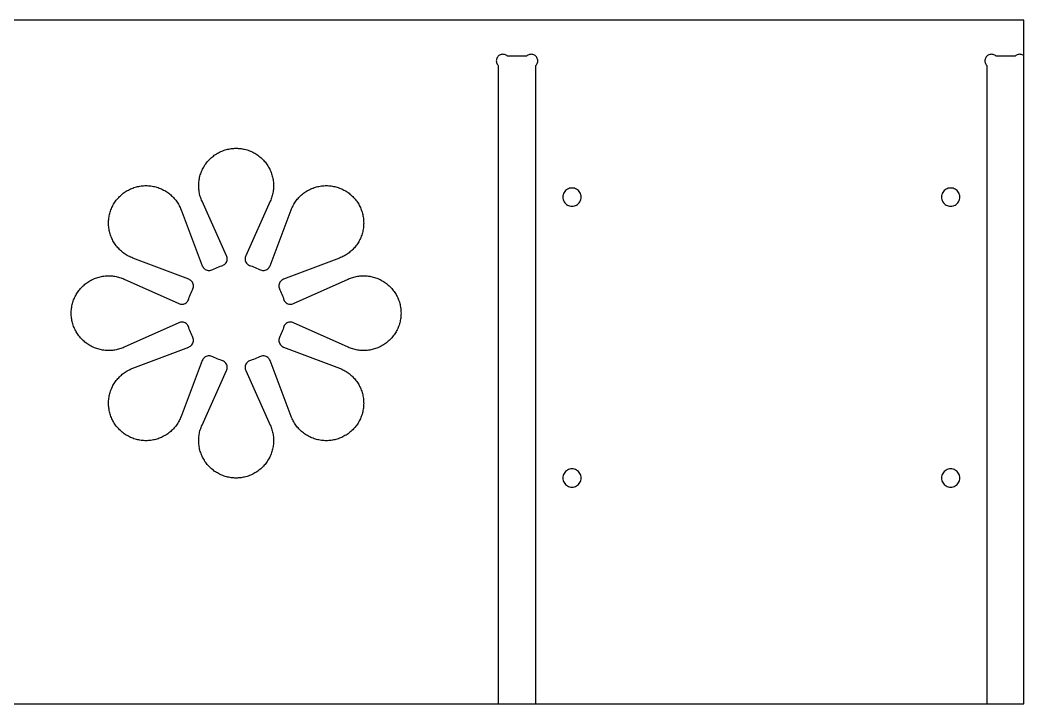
# Model space of a CAD drawing. Header units: inches. Extents: x 0 to 45.2, y -1.9 to 14.
# Drawn here: x 24.7 to 45.25, y 0 to 14 of the extents above; entities that cross this region are included whole.
import ezdxf

# ---------------------------------------------------------------- set-up
doc = ezdxf.new("R2010")
doc.units = ezdxf.units.IN
doc.header["$MEASUREMENT"] = 0
for name, color, linetype in [('CUT_INSIDE', 5, 'Continuous'), ('CUT_OUTSIDE', 1, 'Continuous'), ('POCKET_0.375', 4, 'Continuous'), ('POCKET_0.500', 4, 'Continuous')]:
    doc.layers.add(name, color=color, linetype=linetype)

msp = doc.modelspace()

# ---------------------------------------------------------------- linework, layer by layer
at = {"layer": 'CUT_INSIDE'}
msp.add_lwpolyline([(29.89, 5.341), (29.887, 5.316), (29.885, 5.291), (29.881, 5.267), (29.876, 5.242), (29.871, 5.217), (29.865, 5.193), (29.858, 5.169), (29.85, 5.145), (29.842, 5.122), (29.833, 5.098), (29.823, 5.075), (29.812, 5.052), (29.801, 5.03), (29.788, 5.008), (29.776, 4.987), (29.762, 4.966), (29.748, 4.945), (29.733, 4.925), (29.717, 4.905), (29.701, 4.886), (29.684, 4.868), (29.667, 4.85), (29.649, 4.832), (29.63, 4.815), (29.611, 4.799), (29.591, 4.783), (29.571, 4.768), (29.551, 4.754), (29.529, 4.741), (29.508, 4.728), (29.486, 4.716), (29.464, 4.704), (29.441, 4.693), (29.418, 4.683), (29.395, 4.674), (29.371, 4.666), (29.347, 4.658), (29.323, 4.651), (29.299, 4.645), (29.274, 4.64), (29.25, 4.635), (29.225, 4.632), (29.2, 4.629), (29.175, 4.627), (29.15, 4.625), (29.125, 4.625), (29.1, 4.625), (29.075, 4.627), (29.05, 4.629), (29.025, 4.632), (29, 4.635), (28.975, 4.64), (28.951, 4.645), (28.926, 4.651), (28.902, 4.658), (28.878, 4.666), (28.855, 4.674), (28.831, 4.683), (28.808, 4.693), (28.786, 4.704), (28.763, 4.716), (28.741, 4.728), (28.72, 4.741), (28.699, 4.754), (28.678, 4.768), (28.658, 4.783), (28.638, 4.799), (28.619, 4.815), (28.601, 4.832), (28.583, 4.85), (28.565, 4.868), (28.548, 4.886), (28.532, 4.905), (28.517, 4.925), (28.502, 4.945), (28.487, 4.966), (28.474, 4.987), (28.461, 5.008), (28.449, 5.03), (28.437, 5.052), (28.427, 5.075), (28.417, 5.098), (28.407, 5.122), (28.399, 5.145), (28.391, 5.169), (28.384, 5.193), (28.378, 5.217), (28.373, 5.242), (28.368, 5.267), (28.365, 5.291), (28.362, 5.316), (28.36, 5.341), (28.359, 5.366), (28.358, 5.392), (28.359, 5.417), (28.36, 5.442), (28.362, 5.467), (28.365, 5.492), (28.368, 5.516), (28.373, 5.541), (28.378, 5.566), (28.384, 5.59), (28.391, 5.614), (28.399, 5.638), (28.407, 5.661), (28.417, 5.685), (28.427, 5.709), (28.929, 6.824), (28.936, 6.842), (28.94, 6.862), (28.942, 6.881), (28.941, 6.901), (28.938, 6.921), (28.932, 6.94), (28.924, 6.957), (28.913, 6.974), (28.9, 6.989), (28.886, 7.003), (28.869, 7.014), (28.852, 7.023), (28.833, 7.03), (28.831, 7.03), (28.799, 7.041), (28.768, 7.052), (28.737, 7.064), (28.707, 7.077), (28.677, 7.091), (28.647, 7.106), (28.645, 7.108), (28.627, 7.116), (28.608, 7.122), (28.588, 7.126), (28.569, 7.127), (28.549, 7.125), (28.53, 7.121), (28.511, 7.114), (28.494, 7.105), (28.477, 7.093), (28.463, 7.08), (28.45, 7.065), (28.44, 7.048), (28.432, 7.03), (27.998, 5.887), (27.988, 5.862), (27.978, 5.839), (27.968, 5.817), (27.956, 5.794), (27.944, 5.772), (27.931, 5.751), (27.917, 5.73), (27.903, 5.709), (27.888, 5.689), (27.873, 5.669), (27.856, 5.65), (27.84, 5.632), (27.822, 5.614), (27.804, 5.596), (27.786, 5.579), (27.766, 5.563), (27.747, 5.547), (27.727, 5.532), (27.706, 5.518), (27.685, 5.505), (27.663, 5.492), (27.641, 5.48), (27.619, 5.468), (27.597, 5.457), (27.573, 5.447), (27.55, 5.438), (27.527, 5.43), (27.503, 5.422), (27.479, 5.415), (27.454, 5.409), (27.43, 5.404), (27.405, 5.399), (27.38, 5.396), (27.355, 5.393), (27.33, 5.391), (27.305, 5.389), (27.28, 5.389), (27.255, 5.389), (27.23, 5.391), (27.205, 5.393), (27.18, 5.396), (27.155, 5.399), (27.131, 5.404), (27.106, 5.409), (27.082, 5.415), (27.058, 5.422), (27.034, 5.43), (27.01, 5.438), (26.987, 5.447), (26.964, 5.457), (26.941, 5.468), (26.919, 5.48), (26.897, 5.492), (26.875, 5.505), (26.854, 5.518), (26.834, 5.532), (26.814, 5.547), (26.794, 5.563), (26.775, 5.579), (26.756, 5.596), (26.738, 5.614), (26.721, 5.632), (26.704, 5.65), (26.688, 5.669), (26.672, 5.689), (26.657, 5.709), (26.643, 5.73), (26.629, 5.751), (26.616, 5.772), (26.604, 5.794), (26.593, 5.817), (26.582, 5.839), (26.572, 5.862), (26.563, 5.886), (26.554, 5.909), (26.547, 5.933), (26.54, 5.957), (26.534, 5.981), (26.528, 6.006), (26.524, 6.031), (26.52, 6.055), (26.517, 6.08), (26.515, 6.105), (26.514, 6.13), (26.514, 6.156), (26.514, 6.181), (26.515, 6.206), (26.517, 6.231), (26.52, 6.256), (26.524, 6.28), (26.528, 6.305), (26.534, 6.33), (26.54, 6.354), (26.547, 6.378), (26.554, 6.402), (26.563, 6.426), (26.572, 6.449), (26.582, 6.472), (26.593, 6.495), (26.604, 6.517), (26.616, 6.539), (26.629, 6.56), (26.643, 6.581), (26.657, 6.602), (26.672, 6.622), (26.688, 6.642), (26.704, 6.661), (26.721, 6.679), (26.738, 6.697), (26.756, 6.715), (26.775, 6.732), (26.794, 6.748), (26.814, 6.764), (26.834, 6.779), (26.854, 6.793), (26.875, 6.806), (26.897, 6.819), (26.919, 6.831), (26.941, 6.843), (26.964, 6.854), (26.987, 6.864), (27.012, 6.873), (28.154, 7.307), (28.172, 7.315), (28.189, 7.326), (28.204, 7.338), (28.218, 7.353), (28.229, 7.369), (28.238, 7.386), (28.245, 7.405), (28.25, 7.424), (28.251, 7.444), (28.25, 7.464), (28.247, 7.483), (28.241, 7.502), (28.232, 7.52), (28.231, 7.522), (28.216, 7.552), (28.202, 7.582), (28.189, 7.612), (28.176, 7.643), (28.165, 7.674), (28.155, 7.706), (28.154, 7.708), (28.148, 7.727), (28.139, 7.745), (28.127, 7.761), (28.114, 7.775), (28.099, 7.788), (28.082, 7.799), (28.064, 7.807), (28.045, 7.813), (28.026, 7.816), (28.006, 7.817), (27.986, 7.815), (27.967, 7.811), (27.949, 7.804), (26.834, 7.302), (26.809, 7.292), (26.786, 7.283), (26.763, 7.274), (26.739, 7.267), (26.715, 7.26), (26.69, 7.254), (26.666, 7.248), (26.641, 7.244), (26.616, 7.24), (26.591, 7.237), (26.566, 7.235), (26.541, 7.234), (26.516, 7.234), (26.491, 7.234), (26.466, 7.235), (26.441, 7.237), (26.416, 7.24), (26.391, 7.244), (26.367, 7.248), (26.342, 7.254), (26.318, 7.26), (26.294, 7.267), (26.27, 7.274), (26.246, 7.283), (26.223, 7.292), (26.2, 7.302), (26.177, 7.313), (26.155, 7.324), (26.133, 7.336), (26.111, 7.349), (26.09, 7.363), (26.07, 7.377), (26.05, 7.392), (26.03, 7.408), (26.011, 7.424), (25.992, 7.441), (25.974, 7.458), (25.957, 7.476), (25.94, 7.495), (25.924, 7.514), (25.908, 7.533), (25.893, 7.554), (25.879, 7.574), (25.865, 7.595), (25.852, 7.617), (25.84, 7.639), (25.829, 7.661), (25.818, 7.684), (25.808, 7.707), (25.799, 7.73), (25.79, 7.754), (25.783, 7.778), (25.776, 7.802), (25.77, 7.826), (25.764, 7.85), (25.76, 7.875), (25.756, 7.9), (25.753, 7.925), (25.751, 7.95), (25.75, 7.975), (25.75, 8), (25.75, 8.025), (25.751, 8.05), (25.753, 8.075), (25.756, 8.1), (25.76, 8.125), (25.764, 8.15), (25.77, 8.174), (25.776, 8.198), (25.783, 8.222), (25.79, 8.246), (25.799, 8.27), (25.808, 8.293), (25.818, 8.316), (25.829, 8.339), (25.84, 8.361), (25.852, 8.383), (25.865, 8.405), (25.879, 8.426), (25.893, 8.446), (25.908, 8.467), (25.924, 8.486), (25.94, 8.505), (25.957, 8.524), (25.974, 8.542), (25.992, 8.559), (26.011, 8.576), (26.03, 8.592), (26.05, 8.608), (26.07, 8.623), (26.09, 8.637), (26.111, 8.651), (26.133, 8.664), (26.155, 8.676), (26.177, 8.687), (26.2, 8.698), (26.223, 8.708), (26.246, 8.717), (26.27, 8.726), (26.294, 8.733), (26.318, 8.74), (26.342, 8.746), (26.367, 8.752), (26.391, 8.756), (26.416, 8.76), (26.441, 8.763), (26.466, 8.765), (26.491, 8.766), (26.516, 8.766), (26.541, 8.766), (26.566, 8.765), (26.591, 8.763), (26.616, 8.76), (26.641, 8.756), (26.666, 8.752), (26.69, 8.746), (26.715, 8.74), (26.739, 8.733), (26.763, 8.726), (26.786, 8.717), (26.809, 8.708), (26.834, 8.698), (27.949, 8.196), (27.967, 8.189), (27.986, 8.185), (28.006, 8.183), (28.026, 8.184), (28.045, 8.187), (28.064, 8.193), (28.082, 8.201), (28.099, 8.212), (28.114, 8.225), (28.127, 8.239), (28.139, 8.255), (28.148, 8.273), (28.154, 8.292), (28.155, 8.294), (28.165, 8.326), (28.176, 8.357), (28.189, 8.388), (28.202, 8.418), (28.216, 8.448), (28.231, 8.478), (28.232, 8.48), (28.241, 8.498), (28.247, 8.517), (28.25, 8.536), (28.251, 8.556), (28.25, 8.576), (28.245, 8.595), (28.238, 8.614), (28.229, 8.631), (28.218, 8.647), (28.204, 8.662), (28.189, 8.674), (28.172, 8.685), (28.154, 8.693), (27.012, 9.127), (26.987, 9.136), (26.964, 9.146), (26.941, 9.157), (26.919, 9.169), (26.897, 9.181), (26.875, 9.194), (26.854, 9.207), (26.834, 9.221), (26.814, 9.236), (26.794, 9.252), (26.775, 9.268), (26.756, 9.285), (26.738, 9.303), (26.721, 9.321), (26.704, 9.339), (26.688, 9.358), (26.672, 9.378), (26.657, 9.398), (26.643, 9.419), (26.629, 9.44), (26.616, 9.461), (26.604, 9.483), (26.593, 9.505), (26.582, 9.528), (26.572, 9.551), (26.563, 9.574), (26.554, 9.598), (26.547, 9.622), (26.54, 9.646), (26.534, 9.67), (26.528, 9.695), (26.524, 9.72), (26.52, 9.744), (26.517, 9.769), (26.515, 9.794), (26.514, 9.819), (26.514, 9.844), (26.514, 9.87), (26.515, 9.895), (26.517, 9.92), (26.52, 9.945), (26.524, 9.969), (26.528, 9.994), (26.534, 10.019), (26.54, 10.043), (26.547, 10.067), (26.554, 10.091), (26.563, 10.114), (26.572, 10.138), (26.582, 10.161), (26.593, 10.183), (26.604, 10.206), (26.616, 10.228), (26.629, 10.249), (26.643, 10.27), (26.657, 10.291), (26.672, 10.311), (26.688, 10.331), (26.704, 10.35), (26.721, 10.368), (26.738, 10.386), (26.756, 10.404), (26.775, 10.421), (26.794, 10.437), (26.814, 10.453), (26.834, 10.468), (26.854, 10.482), (26.875, 10.495), (26.897, 10.508), (26.919, 10.52), (26.941, 10.532), (26.964, 10.543), (26.987, 10.553), (27.01, 10.562), (27.034, 10.57), (27.058, 10.578), (27.082, 10.585), (27.106, 10.591), (27.131, 10.596), (27.155, 10.601), (27.18, 10.604), (27.205, 10.607), (27.23, 10.609), (27.255, 10.611), (27.28, 10.611), (27.305, 10.611), (27.33, 10.609), (27.355, 10.607), (27.38, 10.604), (27.405, 10.601), (27.43, 10.596), (27.454, 10.591), (27.479, 10.585), (27.503, 10.578), (27.527, 10.57), (27.55, 10.562), (27.573, 10.553), (27.597, 10.543), (27.619, 10.532), (27.641, 10.52), (27.663, 10.508), (27.685, 10.495), (27.706, 10.482), (27.727, 10.468), (27.747, 10.453), (27.766, 10.437), (27.786, 10.421), (27.804, 10.404), (27.822, 10.386), (27.84, 10.368), (27.856, 10.35), (27.873, 10.331), (27.888, 10.311), (27.903, 10.291), (27.917, 10.27), (27.931, 10.249), (27.944, 10.228), (27.956, 10.206), (27.968, 10.183), (27.978, 10.161), (27.988, 10.138), (27.998, 10.113), (28.432, 8.97), (28.44, 8.952), (28.45, 8.935), (28.463, 8.92), (28.477, 8.907), (28.494, 8.895), (28.511, 8.886), (28.53, 8.879), (28.549, 8.875), (28.569, 8.873), (28.588, 8.874), (28.608, 8.878), (28.627, 8.884), (28.645, 8.892), (28.647, 8.894), (28.677, 8.909), (28.707, 8.923), (28.737, 8.936), (28.768, 8.948), (28.799, 8.959), (28.831, 8.97), (28.833, 8.97), (28.852, 8.977), (28.869, 8.986), (28.886, 8.997), (28.9, 9.011), (28.913, 9.026), (28.924, 9.043), (28.932, 9.06), (28.938, 9.079), (28.941, 9.099), (28.942, 9.119), (28.94, 9.138), (28.936, 9.158), (28.929, 9.176), (28.427, 10.291), (28.417, 10.315), (28.407, 10.339), (28.399, 10.362), (28.391, 10.386), (28.384, 10.41), (28.378, 10.434), (28.373, 10.459), (28.368, 10.484), (28.365, 10.508), (28.362, 10.533), (28.36, 10.558), (28.359, 10.583), (28.358, 10.608), (28.359, 10.634), (28.36, 10.659), (28.362, 10.684), (28.365, 10.709), (28.368, 10.733), (28.373, 10.758), (28.378, 10.783), (28.384, 10.807), (28.391, 10.831), (28.399, 10.855), (28.407, 10.878), (28.417, 10.902), (28.427, 10.925), (28.437, 10.948), (28.449, 10.97), (28.461, 10.992), (28.474, 11.013), (28.487, 11.034), (28.502, 11.055), (28.517, 11.075), (28.532, 11.095), (28.548, 11.114), (28.565, 11.132), (28.583, 11.15), (28.601, 11.168), (28.619, 11.185), (28.638, 11.201), (28.658, 11.217), (28.678, 11.232), (28.699, 11.246), (28.72, 11.259), (28.741, 11.272), (28.763, 11.284), (28.786, 11.296), (28.808, 11.307), (28.831, 11.317), (28.855, 11.326), (28.878, 11.334), (28.902, 11.342), (28.926, 11.349), (28.951, 11.355), (28.975, 11.36), (29, 11.365), (29.025, 11.368), (29.05, 11.371), (29.075, 11.373), (29.1, 11.375), (29.125, 11.375), (29.15, 11.375), (29.175, 11.373), (29.2, 11.371), (29.225, 11.368), (29.25, 11.365), (29.274, 11.36), (29.299, 11.355), (29.323, 11.349), (29.347, 11.342), (29.371, 11.334), (29.395, 11.326), (29.418, 11.317), (29.441, 11.307), (29.464, 11.296), (29.486, 11.284), (29.508, 11.272), (29.529, 11.259), (29.551, 11.246), (29.571, 11.232), (29.591, 11.217), (29.611, 11.201), (29.63, 11.185), (29.649, 11.168), (29.667, 11.15), (29.684, 11.132), (29.701, 11.114), (29.717, 11.095), (29.733, 11.075), (29.748, 11.055), (29.762, 11.034), (29.776, 11.013), (29.788, 10.992), (29.801, 10.97), (29.812, 10.948), (29.823, 10.925), (29.833, 10.902), (29.842, 10.878), (29.85, 10.855), (29.858, 10.831), (29.865, 10.807), (29.871, 10.783), (29.876, 10.758), (29.881, 10.733), (29.885, 10.709), (29.887, 10.684), (29.89, 10.659), (29.891, 10.634), (29.891, 10.608), (29.891, 10.583), (29.89, 10.558), (29.887, 10.533), (29.885, 10.508), (29.881, 10.484), (29.876, 10.459), (29.871, 10.434), (29.865, 10.41), (29.858, 10.386), (29.85, 10.362), (29.842, 10.339), (29.833, 10.315), (29.822, 10.291), (29.321, 9.176), (29.314, 9.158), (29.309, 9.138), (29.307, 9.119), (29.308, 9.099), (29.312, 9.079), (29.317, 9.06), (29.326, 9.043), (29.336, 9.026), (29.349, 9.011), (29.364, 8.997), (29.38, 8.986), (29.398, 8.977), (29.416, 8.97), (29.419, 8.97), (29.45, 8.959), (29.482, 8.948), (29.512, 8.936), (29.543, 8.923), (29.573, 8.909), (29.602, 8.894), (29.605, 8.892), (29.623, 8.884), (29.641, 8.878), (29.661, 8.874), (29.681, 8.873), (29.7, 8.875), (29.72, 8.879), (29.738, 8.886), (29.756, 8.895), (29.772, 8.907), (29.786, 8.92), (29.799, 8.935), (29.81, 8.952), (29.818, 8.97), (30.251, 10.113), (30.261, 10.138), (30.271, 10.161), (30.282, 10.183), (30.293, 10.206), (30.305, 10.228), (30.318, 10.249), (30.332, 10.27), (30.346, 10.291), (30.361, 10.311), (30.377, 10.331), (30.393, 10.35), (30.41, 10.368), (30.427, 10.386), (30.445, 10.404), (30.464, 10.421), (30.483, 10.437), (30.503, 10.453), (30.523, 10.468), (30.543, 10.482), (30.564, 10.495), (30.586, 10.508), (30.608, 10.52), (30.63, 10.532), (30.653, 10.543), (30.676, 10.553), (30.699, 10.562), (30.723, 10.57), (30.747, 10.578), (30.771, 10.585), (30.795, 10.591), (30.82, 10.596), (30.844, 10.601), (30.869, 10.604), (30.894, 10.607), (30.919, 10.609), (30.944, 10.611), (30.969, 10.611), (30.994, 10.611), (31.019, 10.609), (31.044, 10.607), (31.069, 10.604), (31.094, 10.601), (31.119, 10.596), (31.143, 10.591), (31.168, 10.585), (31.192, 10.578), (31.216, 10.57), (31.239, 10.562), (31.262, 10.553), (31.285, 10.543), (31.308, 10.532), (31.33, 10.52), (31.352, 10.508), (31.374, 10.495), (31.395, 10.482), (31.416, 10.468), (31.436, 10.453), (31.455, 10.437), (31.475, 10.421), (31.493, 10.404), (31.511, 10.386), (31.529, 10.368), (31.545, 10.35), (31.562, 10.331), (31.577, 10.311), (31.592, 10.291), (31.606, 10.27), (31.62, 10.249), (31.633, 10.228), (31.645, 10.206), (31.657, 10.183), (31.667, 10.161), (31.677, 10.138), (31.687, 10.114), (31.695, 10.091), (31.703, 10.067), (31.71, 10.043), (31.716, 10.019), (31.721, 9.994), (31.725, 9.969), (31.729, 9.945), (31.732, 9.92), (31.734, 9.895), (31.735, 9.87), (31.736, 9.844), (31.735, 9.819), (31.734, 9.794), (31.732, 9.769), (31.729, 9.744), (31.725, 9.72), (31.721, 9.695), (31.716, 9.67), (31.71, 9.646), (31.703, 9.622), (31.695, 9.598), (31.687, 9.574), (31.677, 9.551), (31.667, 9.528), (31.657, 9.505), (31.645, 9.483), (31.633, 9.461), (31.62, 9.44), (31.606, 9.419), (31.592, 9.398), (31.577, 9.378), (31.562, 9.358), (31.545, 9.339), (31.529, 9.321), (31.511, 9.303), (31.493, 9.285), (31.475, 9.268), (31.455, 9.252), (31.436, 9.236), (31.416, 9.221), (31.395, 9.207), (31.374, 9.194), (31.352, 9.181), (31.33, 9.169), (31.308, 9.157), (31.285, 9.146), (31.262, 9.136), (31.238, 9.127), (30.095, 8.693), (30.077, 8.685), (30.06, 8.674), (30.045, 8.662), (30.031, 8.647), (30.02, 8.631), (30.011, 8.614), (30.004, 8.595), (30, 8.576), (29.998, 8.556), (29.999, 8.536), (30.002, 8.517), (30.009, 8.498), (30.017, 8.48), (30.018, 8.478), (30.033, 8.448), (30.048, 8.418), (30.061, 8.388), (30.073, 8.357), (30.084, 8.326), (30.094, 8.294), (30.095, 8.292), (30.102, 8.273), (30.111, 8.255), (30.122, 8.239), (30.135, 8.225), (30.151, 8.212), (30.167, 8.201), (30.185, 8.193), (30.204, 8.187), (30.224, 8.184), (30.243, 8.183), (30.263, 8.185), (30.282, 8.189), (30.301, 8.196), (31.416, 8.698), (31.44, 8.708), (31.463, 8.717), (31.487, 8.726), (31.511, 8.733), (31.535, 8.74), (31.559, 8.746), (31.584, 8.752), (31.608, 8.756), (31.633, 8.76), (31.658, 8.763), (31.683, 8.765), (31.708, 8.766), (31.733, 8.766), (31.758, 8.766), (31.783, 8.765), (31.808, 8.763), (31.833, 8.76), (31.858, 8.756), (31.883, 8.752), (31.907, 8.746), (31.932, 8.74), (31.956, 8.733), (31.98, 8.726), (32.003, 8.717), (32.026, 8.708), (32.049, 8.698), (32.072, 8.687), (32.094, 8.676), (32.116, 8.664), (32.138, 8.651), (32.159, 8.637), (32.18, 8.623), (32.2, 8.608), (32.219, 8.592), (32.239, 8.576), (32.257, 8.559), (32.275, 8.542), (32.293, 8.524), (32.309, 8.505), (32.326, 8.486), (32.341, 8.467), (32.356, 8.446), (32.37, 8.426), (32.384, 8.405), (32.397, 8.383), (32.409, 8.361), (32.421, 8.339), (32.431, 8.316), (32.441, 8.293), (32.451, 8.27), (32.459, 8.246), (32.467, 8.222), (32.474, 8.198), (32.48, 8.174), (32.485, 8.15), (32.489, 8.125), (32.493, 8.1), (32.496, 8.075), (32.498, 8.05), (32.499, 8.025), (32.5, 8), (32.499, 7.975), (32.498, 7.95), (32.496, 7.925), (32.493, 7.9), (32.489, 7.875), (32.485, 7.85), (32.48, 7.826), (32.474, 7.802), (32.467, 7.778), (32.459, 7.754), (32.451, 7.73), (32.441, 7.707), (32.431, 7.684), (32.421, 7.661), (32.409, 7.639), (32.397, 7.617), (32.384, 7.595), (32.37, 7.574), (32.356, 7.554), (32.341, 7.533), (32.326, 7.514), (32.309, 7.495), (32.293, 7.476), (32.275, 7.458), (32.257, 7.441), (32.239, 7.424), (32.219, 7.408), (32.2, 7.392), (32.18, 7.377), (32.159, 7.363), (32.138, 7.349), (32.116, 7.336), (32.094, 7.324), (32.072, 7.313), (32.049, 7.302), (32.026, 7.292), (32.003, 7.283), (31.98, 7.274), (31.956, 7.267), (31.932, 7.26), (31.907, 7.254), (31.883, 7.248), (31.858, 7.244), (31.833, 7.24), (31.808, 7.237), (31.783, 7.235), (31.758, 7.234), (31.733, 7.234), (31.708, 7.234), (31.683, 7.235), (31.658, 7.237), (31.633, 7.24), (31.608, 7.244), (31.584, 7.248), (31.559, 7.254), (31.535, 7.26), (31.511, 7.267), (31.487, 7.274), (31.463, 7.283), (31.44, 7.292), (31.416, 7.302), (30.301, 7.804), (30.282, 7.811), (30.263, 7.815), (30.243, 7.817), (30.224, 7.816), (30.204, 7.813), (30.185, 7.807), (30.167, 7.799), (30.151, 7.788), (30.135, 7.775), (30.122, 7.761), (30.111, 7.745), (30.102, 7.727), (30.095, 7.708), (30.094, 7.706), (30.084, 7.674), (30.073, 7.643), (30.061, 7.612), (30.048, 7.582), (30.033, 7.552), (30.018, 7.522), (30.017, 7.52), (30.009, 7.502), (30.002, 7.483), (29.999, 7.464), (29.998, 7.444), (30, 7.424), (30.004, 7.405), (30.011, 7.386), (30.02, 7.369), (30.031, 7.353), (30.045, 7.338), (30.06, 7.326), (30.077, 7.315), (30.095, 7.307), (31.238, 6.873), (31.262, 6.864), (31.285, 6.854), (31.308, 6.843), (31.33, 6.831), (31.352, 6.819), (31.374, 6.806), (31.395, 6.793), (31.416, 6.779), (31.436, 6.764), (31.455, 6.748), (31.475, 6.732), (31.493, 6.715), (31.511, 6.697), (31.529, 6.679), (31.545, 6.661), (31.562, 6.642), (31.577, 6.622), (31.592, 6.602), (31.606, 6.581), (31.62, 6.56), (31.633, 6.539), (31.645, 6.517), (31.657, 6.495), (31.667, 6.472), (31.677, 6.449), (31.687, 6.426), (31.695, 6.402), (31.703, 6.378), (31.71, 6.354), (31.716, 6.33), (31.721, 6.305), (31.725, 6.28), (31.729, 6.256), (31.732, 6.231), (31.734, 6.206), (31.735, 6.181), (31.736, 6.156), (31.735, 6.13), (31.734, 6.105), (31.732, 6.08), (31.729, 6.055), (31.725, 6.031), (31.721, 6.006), (31.716, 5.981), (31.71, 5.957), (31.703, 5.933), (31.695, 5.909), (31.687, 5.886), (31.677, 5.862), (31.667, 5.839), (31.657, 5.817), (31.645, 5.794), (31.633, 5.772), (31.62, 5.751), (31.606, 5.73), (31.592, 5.709), (31.577, 5.689), (31.562, 5.669), (31.545, 5.65), (31.529, 5.632), (31.511, 5.614), (31.493, 5.596), (31.475, 5.579), (31.455, 5.563), (31.436, 5.547), (31.416, 5.532), (31.395, 5.518), (31.374, 5.505), (31.352, 5.492), (31.33, 5.48), (31.308, 5.468), (31.285, 5.457), (31.262, 5.447), (31.239, 5.438), (31.216, 5.43), (31.192, 5.422), (31.168, 5.415), (31.143, 5.409), (31.119, 5.404), (31.094, 5.399), (31.069, 5.396), (31.044, 5.393), (31.019, 5.391), (30.994, 5.389), (30.969, 5.389), (30.944, 5.389), (30.919, 5.391), (30.894, 5.393), (30.869, 5.396), (30.844, 5.399), (30.82, 5.404), (30.795, 5.409), (30.771, 5.415), (30.747, 5.422), (30.723, 5.43), (30.699, 5.438), (30.676, 5.447), (30.653, 5.457), (30.63, 5.468), (30.608, 5.48), (30.586, 5.492), (30.564, 5.505), (30.543, 5.518), (30.523, 5.532), (30.503, 5.547), (30.483, 5.563), (30.464, 5.579), (30.445, 5.596), (30.427, 5.614), (30.41, 5.632), (30.393, 5.65), (30.377, 5.669), (30.361, 5.689), (30.346, 5.709), (30.332, 5.73), (30.318, 5.751), (30.305, 5.772), (30.293, 5.794), (30.282, 5.817), (30.271, 5.839), (30.261, 5.862), (30.251, 5.887), (29.818, 7.03), (29.81, 7.048), (29.799, 7.065), (29.786, 7.08), (29.772, 7.093), (29.756, 7.105), (29.738, 7.114), (29.72, 7.121), (29.7, 7.125), (29.681, 7.127), (29.661, 7.126), (29.641, 7.122), (29.623, 7.116), (29.605, 7.108), (29.602, 7.106), (29.573, 7.091), (29.543, 7.077), (29.512, 7.064), (29.482, 7.052), (29.45, 7.041), (29.419, 7.03), (29.416, 7.03), (29.398, 7.023), (29.38, 7.014), (29.364, 7.003), (29.349, 6.989), (29.336, 6.974), (29.326, 6.957), (29.317, 6.94), (29.312, 6.921), (29.308, 6.901), (29.307, 6.881), (29.309, 6.862), (29.314, 6.842), (29.321, 6.824), (29.822, 5.709), (29.833, 5.685), (29.842, 5.661), (29.85, 5.638), (29.858, 5.614), (29.865, 5.59), (29.871, 5.566), (29.876, 5.541), (29.881, 5.516), (29.885, 5.492), (29.887, 5.467), (29.89, 5.442), (29.891, 5.417), (29.891, 5.392), (29.891, 5.366)], close=True, dxfattribs=at)
at = {"layer": 'CUT_OUTSIDE'}
msp.add_lwpolyline([(2.25, 0), (45.25, 0), (45.25, 14), (11.25, 14)], dxfattribs=at)
at = {"layer": 'POCKET_0.375'}
for points in [[(35.26, 13.069), (35.271, 13.082), (35.281, 13.097), (35.289, 13.113), (35.295, 13.13), (35.298, 13.147), (35.299, 13.165), (35.298, 13.182), (35.295, 13.199), (35.289, 13.216), (35.281, 13.232), (35.271, 13.247), (35.26, 13.26), (35.246, 13.272), (35.232, 13.281), (35.216, 13.289), (35.199, 13.295), (35.182, 13.298), (35.164, 13.3), (35.147, 13.298), (35.129, 13.295), (35.113, 13.289), (35.097, 13.281), (35.082, 13.272), (35.069, 13.26), (34.681, 13.26), (34.667, 13.272), (34.653, 13.281), (34.637, 13.289), (34.62, 13.295), (34.603, 13.298), (34.585, 13.3), (34.568, 13.298), (34.55, 13.295), (34.533, 13.289), (34.518, 13.281), (34.503, 13.272), (34.49, 13.26), (34.478, 13.247), (34.468, 13.232), (34.46, 13.216), (34.455, 13.199), (34.451, 13.182), (34.45, 13.165), (34.451, 13.147), (34.455, 13.13), (34.46, 13.113), (34.468, 13.097), (34.478, 13.082), (34.49, 13.069), (34.49, 0), (35.26, 0)], [(45.246, 13.272), (45.232, 13.281), (45.216, 13.289), (45.199, 13.295), (45.182, 13.298), (45.164, 13.3), (45.147, 13.298), (45.129, 13.295), (45.113, 13.289), (45.097, 13.281), (45.082, 13.272), (45.069, 13.26), (44.681, 13.26), (44.667, 13.272), (44.653, 13.281), (44.637, 13.289), (44.62, 13.295), (44.603, 13.298), (44.585, 13.3), (44.568, 13.298), (44.55, 13.295), (44.533, 13.289), (44.518, 13.281), (44.503, 13.272), (44.49, 13.26), (44.478, 13.247), (44.468, 13.232), (44.46, 13.216), (44.455, 13.199), (44.451, 13.182), (44.45, 13.165), (44.451, 13.147), (44.455, 13.13), (44.46, 13.113), (44.468, 13.097), (44.478, 13.082), (44.49, 13.069), (44.49, 0), (45.25, 0), (45.25, 13.269)]]:
    msp.add_lwpolyline(points, close=True, dxfattribs=at)
at = {"layer": 'POCKET_0.500'}
for points in [[(35.812, 10.375), (35.814, 10.351), (35.819, 10.326), (35.826, 10.303), (35.837, 10.281), (35.851, 10.261), (35.867, 10.242), (35.886, 10.226), (35.906, 10.213), (35.928, 10.202), (35.951, 10.194), (35.975, 10.189), (36, 10.188), (36.024, 10.189), (36.048, 10.194), (36.071, 10.202), (36.093, 10.213), (36.114, 10.226), (36.132, 10.242), (36.148, 10.261), (36.162, 10.281), (36.173, 10.303), (36.181, 10.326), (36.186, 10.351), (36.187, 10.375), (36.186, 10.399), (36.181, 10.424), (36.173, 10.447), (36.162, 10.469), (36.148, 10.489), (36.132, 10.508), (36.114, 10.524), (36.093, 10.537), (36.071, 10.548), (36.048, 10.556), (36.024, 10.561), (36, 10.562), (35.975, 10.561), (35.951, 10.556), (35.928, 10.548), (35.906, 10.537), (35.886, 10.524), (35.867, 10.508), (35.851, 10.489), (35.837, 10.469), (35.826, 10.447), (35.819, 10.424), (35.814, 10.399)], [(43.562, 10.375), (43.564, 10.351), (43.569, 10.326), (43.576, 10.303), (43.587, 10.281), (43.601, 10.261), (43.617, 10.242), (43.636, 10.226), (43.656, 10.213), (43.678, 10.202), (43.701, 10.194), (43.725, 10.189), (43.75, 10.188), (43.774, 10.189), (43.798, 10.194), (43.821, 10.202), (43.843, 10.213), (43.864, 10.226), (43.882, 10.242), (43.898, 10.261), (43.912, 10.281), (43.923, 10.303), (43.931, 10.326), (43.936, 10.351), (43.937, 10.375), (43.936, 10.399), (43.931, 10.424), (43.923, 10.447), (43.912, 10.469), (43.898, 10.489), (43.882, 10.508), (43.864, 10.524), (43.843, 10.537), (43.821, 10.548), (43.798, 10.556), (43.774, 10.561), (43.75, 10.562), (43.725, 10.561), (43.701, 10.556), (43.678, 10.548), (43.656, 10.537), (43.636, 10.524), (43.617, 10.508), (43.601, 10.489), (43.587, 10.469), (43.576, 10.447), (43.569, 10.424), (43.564, 10.399)], [(35.812, 4.625), (35.814, 4.601), (35.819, 4.576), (35.826, 4.553), (35.837, 4.531), (35.851, 4.511), (35.867, 4.492), (35.886, 4.476), (35.906, 4.463), (35.928, 4.452), (35.951, 4.444), (35.975, 4.439), (36, 4.438), (36.024, 4.439), (36.048, 4.444), (36.071, 4.452), (36.093, 4.463), (36.114, 4.476), (36.132, 4.492), (36.148, 4.511), (36.162, 4.531), (36.173, 4.553), (36.181, 4.576), (36.186, 4.601), (36.187, 4.625), (36.186, 4.649), (36.181, 4.674), (36.173, 4.697), (36.162, 4.719), (36.148, 4.739), (36.132, 4.758), (36.114, 4.774), (36.093, 4.787), (36.071, 4.798), (36.048, 4.806), (36.024, 4.811), (36, 4.812), (35.975, 4.811), (35.951, 4.806), (35.928, 4.798), (35.906, 4.787), (35.886, 4.774), (35.867, 4.758), (35.851, 4.739), (35.837, 4.719), (35.826, 4.697), (35.819, 4.674), (35.814, 4.649)], [(43.562, 4.625), (43.564, 4.601), (43.569, 4.576), (43.576, 4.553), (43.587, 4.531), (43.601, 4.511), (43.617, 4.492), (43.636, 4.476), (43.656, 4.463), (43.678, 4.452), (43.701, 4.444), (43.725, 4.439), (43.75, 4.438), (43.774, 4.439), (43.798, 4.444), (43.821, 4.452), (43.843, 4.463), (43.864, 4.476), (43.882, 4.492), (43.898, 4.511), (43.912, 4.531), (43.923, 4.553), (43.931, 4.576), (43.936, 4.601), (43.937, 4.625), (43.936, 4.649), (43.931, 4.674), (43.923, 4.697), (43.912, 4.719), (43.898, 4.739), (43.882, 4.758), (43.864, 4.774), (43.843, 4.787), (43.821, 4.798), (43.798, 4.806), (43.774, 4.811), (43.75, 4.812), (43.725, 4.811), (43.701, 4.806), (43.678, 4.798), (43.656, 4.787), (43.636, 4.774), (43.617, 4.758), (43.601, 4.739), (43.587, 4.719), (43.576, 4.697), (43.569, 4.674), (43.564, 4.649)]]:
    msp.add_lwpolyline(points, close=True, dxfattribs=at)

doc.saveas('drawing.dxf')
